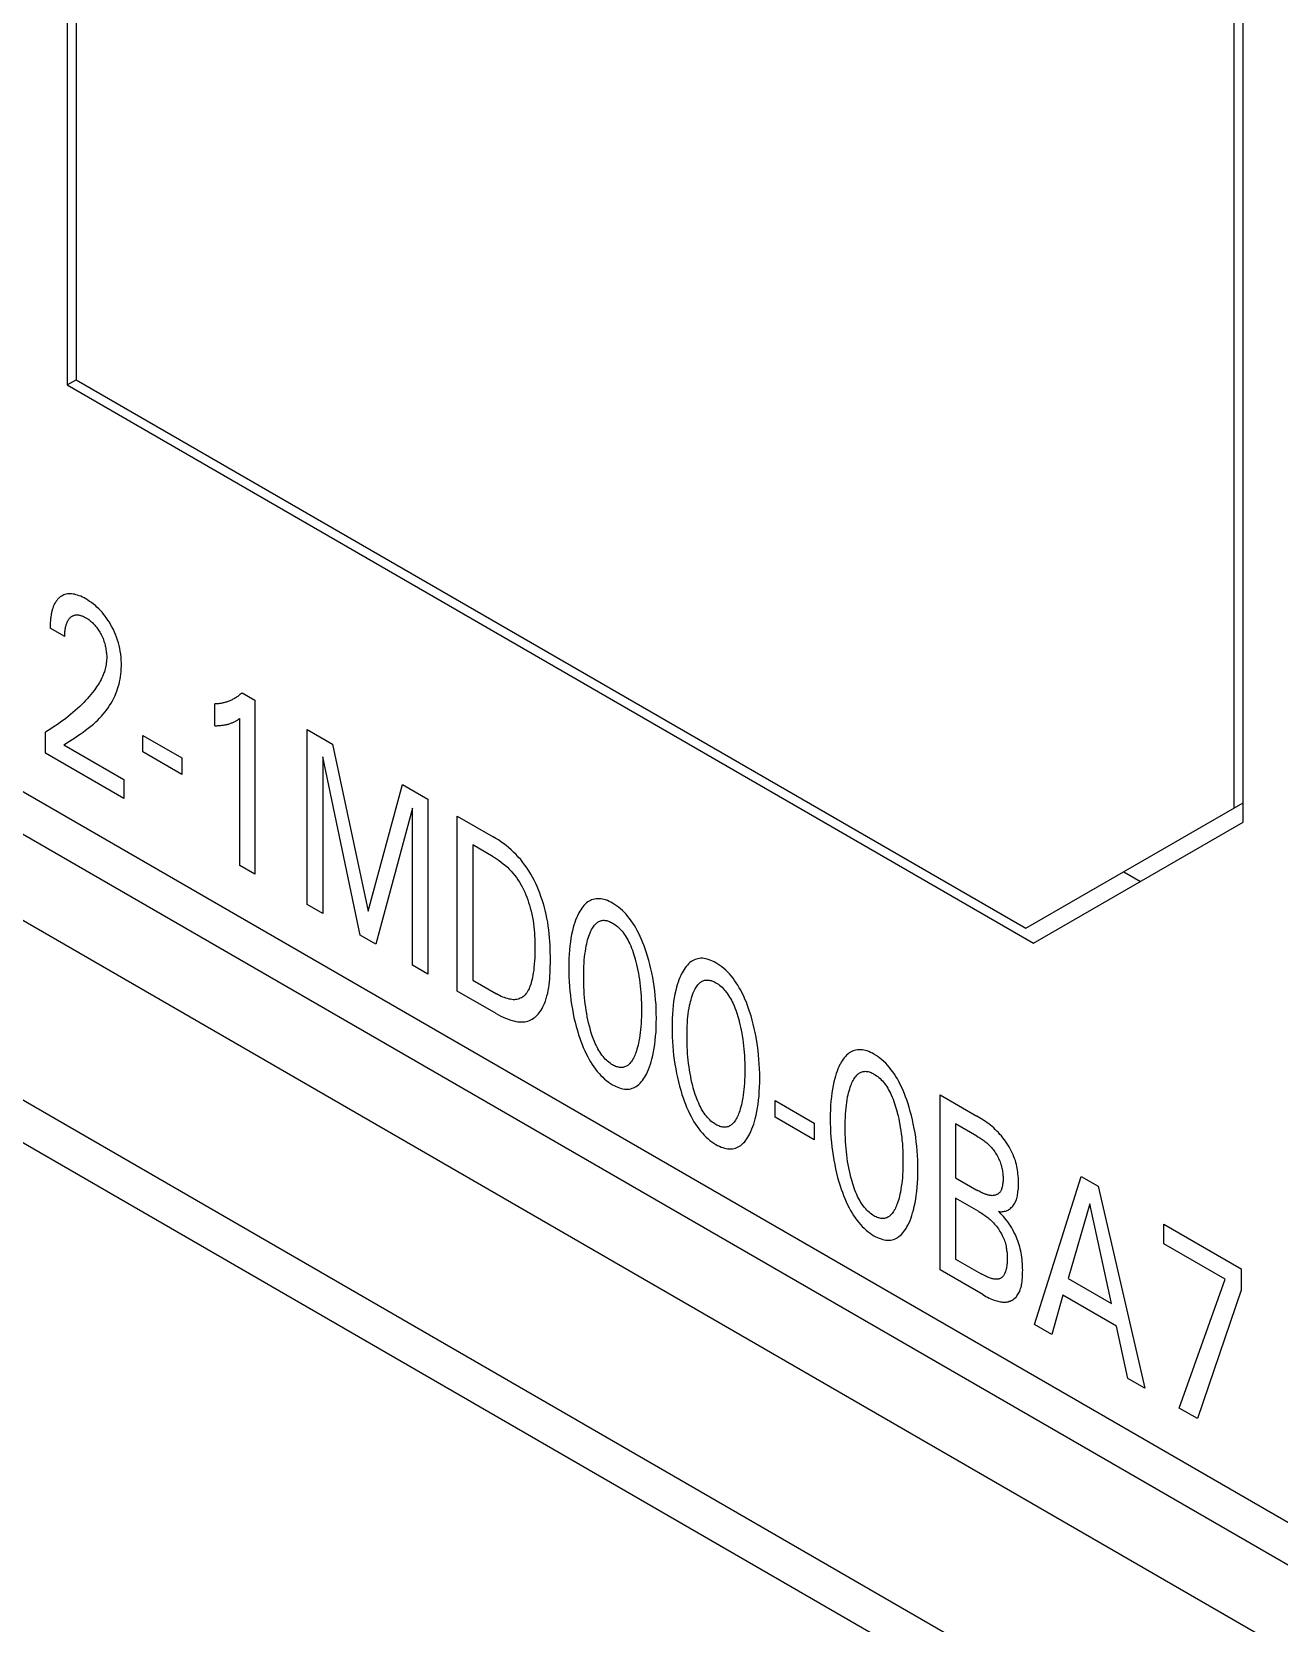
# Model space of a CAD drawing. Extents: x 0 to 420, y 0 to 297.
# Drawn here: x 215.61 to 225.51, y 114.76 to 127.38 of the extents above; entities that cross this region are included whole.
import ezdxf

# ---------------------------------------------------------------- set-up
doc = ezdxf.new("R2010")
doc.units = 0
doc.header["$LTSCALE"] = 23.1
doc.layers.add('40000_ISO', color=7, linetype='CONTINUOUS')

msp = doc.modelspace()

# ---------------------------------------------------------------- linework, layer by layer
at = {"layer": '40000_ISO', "color": 7, "linetype": 'CONTINUOUS'}
for p, q in [((152.677, 157.648), (226.923, 114.782)), ((232.933, 108.863), (158.687, 151.729)), ((233.14, 108.405), (158.894, 151.271)), ((215.892, 150.871), (215.892, 124.58)), ((215.963, 150.749), (215.963, 124.621)), ((225.155, 121.224), (225.155, 145.442)), ((225.226, 121.111), (225.226, 130.704)), ((215.892, 124.58), (215.963, 124.621)), ((215.963, 124.621), (223.501, 120.269)), ((215.892, 124.58), (223.563, 120.151)), ((210.164, 123.437), (228.549, 112.823)), ((215.874, 122.583), (215.757, 122.651)), ((217.281, 122.138), (217.383, 122.079)), ((217.065, 121.876), (217.065, 122.049)), ((217.383, 122.079), (217.383, 120.698)), ((217.262, 120.768), (217.262, 121.934)), ((217.798, 121.847), (217.998, 121.731)), ((217.798, 120.459), (217.798, 121.847)), ((215.72, 121.659), (215.72, 121.825)), ((215.867, 121.725), (215.91, 121.753)), ((215.867, 121.725), (216.341, 121.451)), ((216.492, 121.8), (216.803, 121.621)), ((216.492, 121.669), (216.492, 121.8)), ((217.998, 121.731), (218.281, 120.406)), ((216.341, 121.3), (215.72, 121.659)), ((216.803, 121.49), (216.492, 121.669)), ((216.803, 121.621), (216.803, 121.49)), ((217.921, 121.63), (217.921, 120.387)), ((218.219, 120.216), (217.921, 121.63)), ((216.341, 121.451), (216.341, 121.3)), ((218.281, 120.406), (218.555, 121.41)), ((218.555, 121.41), (218.755, 121.294)), ((218.632, 121.222), (218.343, 120.144)), ((218.632, 119.977), (218.632, 121.222)), ((218.755, 121.294), (218.755, 119.906)), ((223.501, 120.269), (225.226, 121.265)), ((218.989, 121.159), (219.274, 120.995)), ((218.989, 119.771), (218.989, 121.159)), ((223.563, 120.151), (225.226, 121.111)), ((219.274, 120.837), (219.112, 120.931)), ((219.112, 120.931), (219.112, 119.858)), ((217.383, 120.698), (217.262, 120.768)), ((224.279, 120.718), (224.412, 120.641)), ((217.921, 120.387), (217.798, 120.459)), ((218.343, 120.144), (218.219, 120.216)), ((218.755, 119.906), (218.632, 119.977)), ((219.112, 119.858), (219.299, 119.75)), ((219.298, 119.592), (218.989, 119.771)), ((222.821, 118.947), (223.113, 118.778)), ((222.821, 117.559), (222.821, 118.947)), ((221.511, 118.902), (221.822, 118.723)), ((221.511, 118.771), (221.511, 118.902)), ((221.822, 118.592), (221.511, 118.771)), ((221.822, 118.723), (221.822, 118.592)), ((223.113, 118.621), (222.944, 118.718)), ((222.944, 118.718), (222.944, 118.289)), ((223.57, 117.126), (223.94, 118.301)), ((223.94, 118.301), (224.075, 118.223)), ((222.944, 118.289), (223.113, 118.192)), ((224.075, 118.223), (224.445, 116.621)), ((223.128, 118.022), (222.944, 118.128)), ((222.944, 118.128), (222.944, 117.645)), ((224.008, 118.082), (223.836, 117.492)), ((224.181, 117.293), (224.008, 118.082)), ((224.597, 117.921), (225.21, 117.567)), ((224.597, 117.766), (224.597, 117.921)), ((225.083, 117.485), (224.597, 117.766)), ((223.159, 117.364), (222.821, 117.559)), ((222.944, 117.645), (223.148, 117.527)), ((225.21, 117.567), (225.21, 117.397)), ((223.836, 117.492), (224.181, 117.293)), ((224.719, 116.463), (225.083, 117.485)), ((223.796, 117.358), (223.707, 117.047)), ((224.22, 117.113), (223.796, 117.358)), ((225.21, 117.397), (224.864, 116.379)), ((223.707, 117.047), (223.57, 117.126)), ((224.311, 116.698), (224.22, 117.113)), ((224.445, 116.621), (224.311, 116.698)), ((224.864, 116.379), (224.719, 116.463))]:
    msp.add_line(p, q, dxfattribs=at)
for points in [[(152.881, 157.192), (152.882, 157.192), (227.13, 114.325)], [(215.849, 122.905), (215.845, 122.903), (215.842, 122.901), (215.838, 122.898), (215.834, 122.895), (215.83, 122.892), (215.826, 122.888), (215.822, 122.885), (215.819, 122.881), (215.815, 122.877), (215.812, 122.873), (215.808, 122.868), (215.805, 122.864), (215.802, 122.859), (215.799, 122.855), (215.796, 122.85), (215.793, 122.845), (215.79, 122.839), (215.787, 122.833), (215.785, 122.828), (215.782, 122.822), (215.78, 122.815), (215.778, 122.809), (215.776, 122.803), (215.774, 122.796), (215.772, 122.79), (215.77, 122.783), (215.769, 122.776), (215.767, 122.769), (215.766, 122.762), (215.764, 122.753), (215.763, 122.744), (215.762, 122.735), (215.761, 122.726), (215.76, 122.717), (215.759, 122.708), (215.758, 122.698), (215.758, 122.689), (215.757, 122.679), (215.757, 122.67), (215.757, 122.66), (215.757, 122.651)], [(215.91, 121.753), (215.931, 121.767), (215.953, 121.781), (215.975, 121.795), (215.996, 121.81), (216.018, 121.825), (216.039, 121.84), (216.06, 121.856), (216.08, 121.872), (216.1, 121.889), (216.12, 121.907), (216.135, 121.921), (216.15, 121.936), (216.164, 121.951), (216.178, 121.967), (216.192, 121.984), (216.205, 122), (216.217, 122.018), (216.229, 122.036), (216.241, 122.055), (216.252, 122.074), (216.262, 122.095), (216.272, 122.116), (216.279, 122.133), (216.286, 122.15), (216.292, 122.168), (216.298, 122.186), (216.304, 122.205), (216.308, 122.225), (216.312, 122.245), (216.316, 122.265), (216.319, 122.286), (216.321, 122.307), (216.322, 122.329), (216.323, 122.351), (216.323, 122.374), (216.322, 122.397), (216.32, 122.42), (216.317, 122.444), (216.313, 122.468), (216.309, 122.49), (216.304, 122.512), (216.299, 122.534), (216.292, 122.556), (216.285, 122.578), (216.277, 122.599), (216.268, 122.619), (216.259, 122.64), (216.248, 122.66), (216.237, 122.68), (216.227, 122.697), (216.216, 122.714), (216.205, 122.73), (216.194, 122.746), (216.181, 122.761), (216.169, 122.776), (216.156, 122.79), (216.143, 122.804), (216.129, 122.817), (216.116, 122.829), (216.101, 122.841), (216.086, 122.853), (216.07, 122.863), (216.055, 122.873), (216.04, 122.883), (216.027, 122.89), (216.014, 122.897), (216.001, 122.903), (215.988, 122.908), (215.975, 122.913), (215.962, 122.916), (215.95, 122.919), (215.939, 122.921), (215.927, 122.922), (215.916, 122.923), (215.905, 122.923), (215.895, 122.922), (215.885, 122.92), (215.875, 122.917), (215.866, 122.914), (215.857, 122.91), (215.849, 122.905)], [(215.874, 122.583), (215.874, 122.593), (215.874, 122.603), (215.874, 122.613), (215.875, 122.623), (215.876, 122.632), (215.877, 122.642), (215.879, 122.651), (215.88, 122.658), (215.881, 122.665), (215.883, 122.671), (215.885, 122.678), (215.887, 122.684), (215.889, 122.69), (215.891, 122.696), (215.894, 122.702), (215.896, 122.707), (215.899, 122.712), (215.902, 122.717), (215.905, 122.721), (215.908, 122.725), (215.912, 122.729), (215.916, 122.733), (215.919, 122.737), (215.923, 122.74), (215.927, 122.743), (215.931, 122.745), (215.935, 122.747), (215.939, 122.749), (215.944, 122.751), (215.948, 122.753), (215.953, 122.754), (215.958, 122.755), (215.962, 122.755), (215.967, 122.756), (215.972, 122.756), (215.977, 122.755), (215.983, 122.755), (215.988, 122.754), (215.993, 122.753), (215.999, 122.751), (216.005, 122.749), (216.01, 122.747), (216.016, 122.745), (216.022, 122.742), (216.028, 122.739), (216.034, 122.736), (216.04, 122.733), (216.047, 122.729), (216.055, 122.724), (216.063, 122.718), (216.07, 122.713), (216.078, 122.707), (216.085, 122.701), (216.092, 122.694), (216.099, 122.688), (216.105, 122.681), (216.112, 122.674), (216.118, 122.667), (216.124, 122.659), (216.13, 122.651), (216.136, 122.643), (216.142, 122.635), (216.147, 122.627), (216.152, 122.618), (216.157, 122.609), (216.163, 122.599), (216.168, 122.589), (216.172, 122.579), (216.177, 122.569), (216.181, 122.558), (216.184, 122.548), (216.187, 122.538), (216.19, 122.529), (216.193, 122.519), (216.195, 122.51), (216.197, 122.501), (216.199, 122.491), (216.2, 122.482), (216.202, 122.471), (216.203, 122.461), (216.204, 122.451), (216.205, 122.441), (216.206, 122.43), (216.206, 122.421), (216.206, 122.411)], [(216.206, 122.411), (216.205, 122.398), (216.205, 122.385), (216.203, 122.373), (216.201, 122.361), (216.199, 122.349), (216.197, 122.338), (216.194, 122.327), (216.191, 122.316), (216.188, 122.305), (216.184, 122.295), (216.179, 122.281), (216.173, 122.268), (216.167, 122.255), (216.161, 122.242), (216.155, 122.23), (216.148, 122.218), (216.141, 122.207), (216.133, 122.195), (216.126, 122.184), (216.118, 122.173), (216.106, 122.156), (216.093, 122.139), (216.08, 122.123), (216.066, 122.107), (216.052, 122.091), (216.038, 122.076), (216.024, 122.061), (216.009, 122.046), (215.992, 122.029), (215.974, 122.013), (215.956, 121.997), (215.938, 121.981), (215.92, 121.965), (215.901, 121.95), (215.882, 121.935), (215.862, 121.92), (215.843, 121.906), (215.823, 121.891), (215.803, 121.877), (215.782, 121.864), (215.762, 121.851), (215.741, 121.838), (215.72, 121.825)], [(217.281, 122.138), (217.275, 122.133), (217.269, 122.128), (217.264, 122.123), (217.258, 122.118), (217.252, 122.114), (217.246, 122.109), (217.24, 122.105), (217.234, 122.101), (217.227, 122.097), (217.221, 122.093), (217.215, 122.09), (217.208, 122.086), (217.202, 122.083), (217.196, 122.08), (217.189, 122.077), (217.183, 122.074), (217.176, 122.071), (217.17, 122.069), (217.163, 122.066), (217.156, 122.064), (217.149, 122.062), (217.143, 122.06), (217.136, 122.058), (217.129, 122.057), (217.122, 122.055), (217.115, 122.054), (217.108, 122.053), (217.101, 122.052), (217.094, 122.051), (217.087, 122.05), (217.079, 122.049), (217.072, 122.049), (217.065, 122.049)], [(217.065, 121.876), (217.073, 121.876), (217.081, 121.876), (217.089, 121.877), (217.096, 121.877), (217.104, 121.878), (217.112, 121.879), (217.12, 121.88), (217.127, 121.88), (217.134, 121.881), (217.141, 121.883), (217.148, 121.884), (217.154, 121.885), (217.161, 121.887), (217.168, 121.888), (217.174, 121.89), (217.179, 121.892), (217.185, 121.894), (217.191, 121.896), (217.197, 121.898), (217.202, 121.9), (217.208, 121.902), (217.213, 121.905), (217.219, 121.908), (217.225, 121.911), (217.229, 121.913), (217.234, 121.916), (217.238, 121.918), (217.243, 121.921), (217.249, 121.925), (217.256, 121.93), (217.262, 121.934)], [(219.298, 119.592), (219.316, 119.583), (219.334, 119.573), (219.352, 119.565), (219.37, 119.557), (219.388, 119.55), (219.405, 119.543), (219.423, 119.538), (219.438, 119.534), (219.453, 119.531), (219.468, 119.528), (219.483, 119.527), (219.497, 119.526), (219.511, 119.526), (219.524, 119.527), (219.537, 119.53), (219.549, 119.533), (219.561, 119.537), (219.572, 119.542), (219.583, 119.548), (219.594, 119.555), (219.604, 119.562), (219.613, 119.57), (219.622, 119.579), (219.631, 119.589), (219.639, 119.599), (219.647, 119.61), (219.655, 119.621), (219.662, 119.633), (219.668, 119.646), (219.674, 119.658), (219.68, 119.672), (219.688, 119.691), (219.694, 119.712), (219.7, 119.733), (219.706, 119.754), (219.71, 119.776), (219.714, 119.799), (219.717, 119.822), (219.72, 119.845), (219.722, 119.869), (219.724, 119.893), (219.726, 119.918), (219.727, 119.943), (219.727, 119.968), (219.728, 119.993), (219.728, 120.018), (219.728, 120.047), (219.727, 120.077), (219.726, 120.106), (219.725, 120.135), (219.724, 120.165), (219.721, 120.195), (219.719, 120.225), (219.715, 120.256), (219.711, 120.286), (219.706, 120.317), (219.7, 120.349), (219.694, 120.38), (219.686, 120.412), (219.677, 120.444), (219.67, 120.47), (219.662, 120.496), (219.653, 120.522), (219.643, 120.548), (219.633, 120.574), (219.622, 120.6), (219.611, 120.625), (219.598, 120.651), (219.585, 120.676), (219.572, 120.7), (219.557, 120.724), (219.542, 120.747), (219.526, 120.77), (219.509, 120.792), (219.492, 120.814), (219.473, 120.834), (219.455, 120.854), (219.435, 120.873), (219.416, 120.891), (219.396, 120.909), (219.376, 120.925), (219.355, 120.941), (219.335, 120.956), (219.315, 120.97), (219.294, 120.982), (219.274, 120.995)], [(219.274, 120.837), (219.29, 120.828), (219.306, 120.817), (219.322, 120.806), (219.338, 120.794), (219.354, 120.781), (219.37, 120.768), (219.386, 120.754), (219.401, 120.739), (219.416, 120.723), (219.43, 120.707), (219.444, 120.69), (219.458, 120.672), (219.47, 120.654), (219.482, 120.635), (219.493, 120.616), (219.504, 120.597), (219.514, 120.577), (219.524, 120.556), (219.532, 120.536), (219.541, 120.515), (219.548, 120.494), (219.555, 120.473), (219.562, 120.453), (219.568, 120.432), (219.574, 120.406), (219.58, 120.381), (219.585, 120.355), (219.59, 120.331), (219.593, 120.306), (219.596, 120.281), (219.599, 120.257), (219.601, 120.233), (219.602, 120.209), (219.603, 120.186), (219.604, 120.162), (219.604, 120.139), (219.604, 120.116), (219.604, 120.089), (219.604, 120.062), (219.603, 120.036), (219.601, 120.01), (219.6, 119.984), (219.597, 119.958), (219.595, 119.938), (219.592, 119.917), (219.589, 119.897), (219.585, 119.877), (219.581, 119.858), (219.576, 119.839), (219.572, 119.826), (219.568, 119.814), (219.563, 119.802), (219.558, 119.79), (219.552, 119.779), (219.546, 119.768), (219.54, 119.758), (219.534, 119.75), (219.527, 119.742), (219.521, 119.736), (219.513, 119.729), (219.506, 119.723), (219.498, 119.718), (219.489, 119.714), (219.481, 119.71), (219.471, 119.708), (219.462, 119.705), (219.452, 119.704), (219.442, 119.703), (219.432, 119.703), (219.422, 119.704), (219.411, 119.706), (219.4, 119.708), (219.388, 119.711), (219.375, 119.714), (219.363, 119.719), (219.35, 119.724), (219.337, 119.729), (219.325, 119.736), (219.312, 119.742), (219.299, 119.75)], [(220.49, 119.113), (220.499, 119.131), (220.507, 119.15), (220.514, 119.17), (220.521, 119.19), (220.528, 119.21), (220.534, 119.231), (220.541, 119.259), (220.547, 119.288), (220.552, 119.318), (220.556, 119.348), (220.56, 119.379), (220.563, 119.413), (220.566, 119.448), (220.567, 119.483), (220.568, 119.519), (220.569, 119.556), (220.568, 119.592), (220.567, 119.628), (220.566, 119.665), (220.563, 119.702), (220.56, 119.74), (220.556, 119.774), (220.552, 119.809), (220.546, 119.844), (220.54, 119.88), (220.533, 119.915), (220.526, 119.948), (220.518, 119.981), (220.509, 120.015), (220.499, 120.048), (220.489, 120.082), (220.48, 120.106), (220.472, 120.131), (220.462, 120.155), (220.452, 120.18), (220.441, 120.204), (220.43, 120.228), (220.417, 120.252), (220.406, 120.272), (220.395, 120.291), (220.382, 120.311), (220.369, 120.329), (220.356, 120.347), (220.342, 120.364), (220.328, 120.381), (220.314, 120.396), (220.299, 120.411), (220.284, 120.424), (220.268, 120.437), (220.253, 120.448), (220.237, 120.459), (220.221, 120.469), (220.207, 120.476), (220.194, 120.483), (220.18, 120.489), (220.166, 120.494), (220.153, 120.498), (220.14, 120.501), (220.127, 120.503), (220.114, 120.504), (220.102, 120.504), (220.09, 120.503), (220.078, 120.501), (220.066, 120.499), (220.055, 120.495), (220.045, 120.49), (220.035, 120.485), (220.025, 120.478), (220.014, 120.47), (220.004, 120.461), (219.994, 120.451), (219.985, 120.44), (219.976, 120.429), (219.968, 120.417), (219.961, 120.404), (219.953, 120.391), (219.951, 120.386)], [(219.951, 120.386), (219.943, 120.369), (219.935, 120.352), (219.927, 120.333), (219.921, 120.315), (219.915, 120.295), (219.909, 120.276), (219.902, 120.248), (219.896, 120.22), (219.891, 120.191), (219.886, 120.161), (219.882, 120.131), (219.879, 120.097), (219.877, 120.063), (219.875, 120.028), (219.874, 119.993), (219.873, 119.957), (219.874, 119.92), (219.875, 119.883), (219.876, 119.846), (219.879, 119.808), (219.882, 119.77), (219.886, 119.735), (219.89, 119.699), (219.895, 119.664), (219.902, 119.628), (219.908, 119.592), (219.915, 119.559), (219.923, 119.525), (219.932, 119.491), (219.942, 119.458), (219.952, 119.424), (219.96, 119.398), (219.969, 119.373), (219.979, 119.348), (219.989, 119.323), (220, 119.298), (220.011, 119.273), (220.024, 119.249), (220.035, 119.229), (220.047, 119.209), (220.059, 119.189), (220.072, 119.17), (220.085, 119.152), (220.099, 119.134), (220.114, 119.117), (220.128, 119.102), (220.143, 119.087), (220.158, 119.073), (220.174, 119.061), (220.189, 119.049), (220.205, 119.038), (220.221, 119.028), (220.235, 119.021), (220.249, 119.014), (220.263, 119.008), (220.276, 119.003), (220.29, 118.999), (220.303, 118.996), (220.316, 118.994), (220.329, 118.993), (220.341, 118.993), (220.354, 118.994), (220.366, 118.996), (220.377, 119), (220.388, 119.004), (220.399, 119.009), (220.409, 119.014), (220.418, 119.021), (220.429, 119.03), (220.44, 119.04), (220.449, 119.05), (220.459, 119.061), (220.467, 119.074), (220.475, 119.086), (220.483, 119.099), (220.49, 119.113)], [(220.037, 119.494), (220.031, 119.518), (220.025, 119.543), (220.02, 119.568), (220.016, 119.592), (220.012, 119.616), (220.008, 119.643), (220.004, 119.669), (220.001, 119.695), (219.999, 119.721), (219.997, 119.747), (219.995, 119.776), (219.993, 119.804), (219.992, 119.832), (219.992, 119.859), (219.992, 119.887), (219.992, 119.914), (219.992, 119.94), (219.993, 119.967), (219.995, 119.993), (219.997, 120.018), (219.999, 120.041), (220.002, 120.064), (220.005, 120.086), (220.008, 120.108), (220.012, 120.13), (220.016, 120.146), (220.019, 120.162), (220.023, 120.177), (220.028, 120.192), (220.033, 120.207), (220.038, 120.221), (220.042, 120.232), (220.046, 120.242), (220.051, 120.252), (220.055, 120.261), (220.061, 120.27), (220.066, 120.279), (220.072, 120.287), (220.078, 120.295), (220.085, 120.303), (220.09, 120.307), (220.095, 120.312), (220.101, 120.316), (220.107, 120.32), (220.113, 120.323), (220.119, 120.326), (220.125, 120.329), (220.132, 120.331), (220.139, 120.332), (220.146, 120.333), (220.153, 120.333), (220.16, 120.332), (220.167, 120.331), (220.175, 120.33), (220.182, 120.328), (220.19, 120.326), (220.198, 120.323), (220.205, 120.319), (220.213, 120.315), (220.221, 120.311), (220.231, 120.305), (220.241, 120.298), (220.25, 120.291), (220.26, 120.283), (220.269, 120.275), (220.278, 120.266), (220.287, 120.256), (220.296, 120.246), (220.305, 120.235), (220.313, 120.223), (220.322, 120.211), (220.329, 120.198), (220.337, 120.185), (220.344, 120.172), (220.351, 120.159), (220.357, 120.146), (220.365, 120.129), (220.372, 120.112), (220.378, 120.095), (220.384, 120.078), (220.39, 120.06), (220.395, 120.043), (220.4, 120.026), (220.404, 120.009), (220.406, 120.004)], [(220.406, 120.004), (220.412, 119.981), (220.417, 119.957), (220.422, 119.934), (220.426, 119.911), (220.43, 119.889), (220.434, 119.862), (220.438, 119.836), (220.441, 119.81), (220.443, 119.785), (220.445, 119.759), (220.447, 119.731), (220.449, 119.704), (220.45, 119.676), (220.45, 119.649), (220.45, 119.622), (220.45, 119.595), (220.45, 119.568), (220.449, 119.541), (220.447, 119.514), (220.445, 119.488), (220.443, 119.465), (220.441, 119.442), (220.438, 119.419), (220.434, 119.397), (220.43, 119.375), (220.427, 119.358), (220.423, 119.342), (220.419, 119.327), (220.415, 119.311), (220.41, 119.296), (220.405, 119.281), (220.401, 119.27), (220.397, 119.26), (220.392, 119.25), (220.387, 119.24), (220.382, 119.23), (220.377, 119.221), (220.371, 119.212), (220.364, 119.204), (220.358, 119.196), (220.353, 119.191), (220.347, 119.187), (220.342, 119.182), (220.336, 119.178), (220.33, 119.175), (220.324, 119.172), (220.317, 119.169), (220.311, 119.167), (220.304, 119.166), (220.296, 119.165), (220.289, 119.164), (220.282, 119.165), (220.275, 119.166), (220.268, 119.167), (220.26, 119.169), (220.252, 119.171), (220.245, 119.174), (220.237, 119.178), (220.229, 119.181), (220.221, 119.186), (220.211, 119.192), (220.201, 119.199), (220.192, 119.206), (220.182, 119.214), (220.173, 119.223), (220.163, 119.232), (220.154, 119.241), (220.146, 119.252), (220.137, 119.263), (220.128, 119.275), (220.12, 119.288), (220.112, 119.301), (220.105, 119.314), (220.098, 119.327), (220.091, 119.341), (220.084, 119.354), (220.077, 119.372), (220.07, 119.389), (220.063, 119.407), (220.057, 119.424), (220.052, 119.441), (220.046, 119.459), (220.042, 119.476), (220.037, 119.494)], [(221.31, 118.639), (221.319, 118.658), (221.327, 118.677), (221.335, 118.696), (221.342, 118.716), (221.348, 118.737), (221.354, 118.758), (221.361, 118.786), (221.367, 118.815), (221.372, 118.844), (221.377, 118.874), (221.38, 118.905), (221.384, 118.939), (221.386, 118.974), (221.388, 119.01), (221.389, 119.046), (221.389, 119.082), (221.389, 119.118), (221.388, 119.155), (221.386, 119.191), (221.383, 119.229), (221.38, 119.266), (221.376, 119.301), (221.372, 119.336), (221.367, 119.371), (221.361, 119.406), (221.354, 119.442), (221.346, 119.475), (221.338, 119.508), (221.329, 119.541), (221.32, 119.575), (221.309, 119.608), (221.301, 119.633), (221.292, 119.657), (221.283, 119.682), (221.272, 119.706), (221.262, 119.73), (221.25, 119.755), (221.238, 119.778), (221.227, 119.798), (221.215, 119.818), (221.203, 119.837), (221.19, 119.855), (221.177, 119.873), (221.163, 119.891), (221.148, 119.907), (221.134, 119.923), (221.119, 119.937), (221.104, 119.95), (221.089, 119.963), (221.073, 119.975), (221.057, 119.985), (221.041, 119.995), (221.028, 120.002), (221.014, 120.009), (221, 120.015), (220.987, 120.02), (220.973, 120.024), (220.96, 120.027), (220.947, 120.03), (220.935, 120.031), (220.922, 120.031), (220.91, 120.03), (220.898, 120.028), (220.887, 120.025), (220.876, 120.021), (220.865, 120.016), (220.855, 120.011), (220.846, 120.005), (220.835, 119.997), (220.824, 119.987), (220.815, 119.977), (220.805, 119.967), (220.797, 119.955), (220.789, 119.943), (220.781, 119.93), (220.774, 119.917), (220.771, 119.913)], [(220.771, 119.913), (220.763, 119.895), (220.755, 119.878), (220.748, 119.86), (220.741, 119.841), (220.735, 119.822), (220.729, 119.802), (220.722, 119.775), (220.716, 119.746), (220.711, 119.717), (220.706, 119.688), (220.703, 119.657), (220.699, 119.624), (220.697, 119.589), (220.695, 119.554), (220.694, 119.519), (220.694, 119.483), (220.694, 119.447), (220.695, 119.409), (220.697, 119.372), (220.699, 119.334), (220.703, 119.296), (220.706, 119.261), (220.711, 119.226), (220.716, 119.19), (220.722, 119.154), (220.729, 119.118), (220.736, 119.085), (220.744, 119.051), (220.752, 119.018), (220.762, 118.984), (220.772, 118.95), (220.781, 118.925), (220.79, 118.9), (220.799, 118.874), (220.809, 118.849), (220.82, 118.824), (220.832, 118.8), (220.844, 118.775), (220.855, 118.755), (220.867, 118.735), (220.879, 118.715), (220.892, 118.696), (220.906, 118.678), (220.92, 118.66), (220.934, 118.643), (220.949, 118.628), (220.963, 118.613), (220.979, 118.6), (220.994, 118.587), (221.01, 118.575), (221.026, 118.564), (221.041, 118.555), (221.055, 118.547), (221.069, 118.54), (221.083, 118.534), (221.097, 118.529), (221.11, 118.525), (221.123, 118.522), (221.136, 118.52), (221.149, 118.519), (221.162, 118.519), (221.174, 118.52), (221.186, 118.523), (221.197, 118.526), (221.208, 118.53), (221.219, 118.535), (221.229, 118.541), (221.239, 118.547), (221.25, 118.556), (221.26, 118.566), (221.27, 118.576), (221.279, 118.588), (221.288, 118.6), (221.296, 118.613), (221.303, 118.626), (221.31, 118.639)], [(220.857, 119.02), (220.851, 119.045), (220.846, 119.069), (220.841, 119.094), (220.836, 119.118), (220.832, 119.143), (220.828, 119.169), (220.825, 119.196), (220.822, 119.222), (220.819, 119.248), (220.817, 119.274), (220.815, 119.302), (220.814, 119.33), (220.813, 119.358), (220.812, 119.386), (220.812, 119.413), (220.812, 119.44), (220.813, 119.467), (220.814, 119.493), (220.815, 119.519), (220.817, 119.545), (220.819, 119.568), (220.822, 119.59), (220.825, 119.613), (220.828, 119.635), (220.833, 119.656), (220.836, 119.672), (220.84, 119.688), (220.844, 119.703), (220.848, 119.718), (220.853, 119.733), (220.858, 119.748), (220.862, 119.758), (220.866, 119.768), (220.871, 119.778), (220.876, 119.788), (220.881, 119.797), (220.887, 119.805), (220.892, 119.814), (220.899, 119.822), (220.905, 119.829), (220.91, 119.834), (220.916, 119.838), (220.921, 119.843), (220.927, 119.846), (220.933, 119.85), (220.939, 119.853), (220.946, 119.855), (220.952, 119.857), (220.959, 119.858), (220.967, 119.859), (220.973, 119.859), (220.981, 119.859), (220.988, 119.858), (220.995, 119.856), (221.003, 119.854), (221.01, 119.852), (221.018, 119.849), (221.026, 119.846), (221.034, 119.842), (221.041, 119.837), (221.051, 119.831), (221.061, 119.825), (221.071, 119.817), (221.08, 119.81), (221.09, 119.801), (221.099, 119.792), (221.108, 119.782), (221.116, 119.772), (221.125, 119.761), (221.134, 119.749), (221.142, 119.737), (221.15, 119.724), (221.157, 119.712), (221.164, 119.699), (221.171, 119.685), (221.177, 119.672), (221.185, 119.655), (221.192, 119.638), (221.199, 119.621), (221.205, 119.604), (221.21, 119.587), (221.215, 119.57), (221.22, 119.553), (221.225, 119.536), (221.226, 119.53)], [(221.226, 119.53), (221.232, 119.507), (221.237, 119.484), (221.242, 119.461), (221.246, 119.438), (221.25, 119.415), (221.254, 119.389), (221.258, 119.363), (221.261, 119.337), (221.264, 119.311), (221.266, 119.286), (221.268, 119.258), (221.269, 119.23), (221.27, 119.203), (221.271, 119.175), (221.271, 119.148), (221.271, 119.121), (221.27, 119.094), (221.269, 119.067), (221.268, 119.041), (221.266, 119.015), (221.264, 118.991), (221.261, 118.968), (221.258, 118.945), (221.255, 118.923), (221.251, 118.901), (221.247, 118.885), (221.244, 118.869), (221.24, 118.853), (221.235, 118.837), (221.231, 118.822), (221.225, 118.807), (221.221, 118.797), (221.217, 118.786), (221.213, 118.776), (221.208, 118.766), (221.203, 118.757), (221.197, 118.747), (221.191, 118.739), (221.185, 118.73), (221.178, 118.723), (221.173, 118.718), (221.168, 118.713), (221.162, 118.709), (221.156, 118.705), (221.15, 118.701), (221.144, 118.698), (221.138, 118.695), (221.131, 118.693), (221.124, 118.692), (221.117, 118.691), (221.11, 118.691), (221.103, 118.691), (221.095, 118.692), (221.088, 118.693), (221.08, 118.695), (221.073, 118.698), (221.065, 118.701), (221.057, 118.704), (221.049, 118.708), (221.041, 118.712), (221.032, 118.718), (221.022, 118.725), (221.012, 118.732), (221.002, 118.74), (220.993, 118.749), (220.984, 118.758), (220.975, 118.768), (220.966, 118.778), (220.957, 118.79), (220.949, 118.802), (220.94, 118.814), (220.932, 118.827), (220.925, 118.84), (220.918, 118.853), (220.911, 118.867), (220.905, 118.881), (220.897, 118.898), (220.89, 118.915), (220.884, 118.933), (220.878, 118.95), (220.872, 118.968), (220.867, 118.985), (220.862, 119.003), (220.857, 119.02)], [(222.026, 119.188), (222.018, 119.171), (222.01, 119.153), (222.003, 119.135), (221.996, 119.116), (221.99, 119.097), (221.984, 119.078), (221.977, 119.05), (221.971, 119.022), (221.966, 118.993), (221.961, 118.963), (221.958, 118.933), (221.954, 118.899), (221.952, 118.865), (221.95, 118.83), (221.949, 118.795), (221.949, 118.759), (221.949, 118.722), (221.95, 118.685), (221.952, 118.648), (221.954, 118.61), (221.958, 118.571), (221.961, 118.536), (221.966, 118.501), (221.971, 118.466), (221.977, 118.43), (221.984, 118.394), (221.991, 118.36), (221.999, 118.327), (222.007, 118.293), (222.017, 118.259), (222.027, 118.225), (222.036, 118.2), (222.045, 118.175), (222.054, 118.15), (222.064, 118.125), (222.075, 118.1), (222.087, 118.075), (222.099, 118.051), (222.11, 118.03), (222.122, 118.01), (222.134, 117.991), (222.147, 117.972), (222.161, 117.953), (222.175, 117.936), (222.189, 117.919), (222.203, 117.903), (222.218, 117.889), (222.234, 117.875), (222.249, 117.862), (222.265, 117.851), (222.28, 117.84), (222.296, 117.83), (222.31, 117.822), (222.324, 117.816), (222.338, 117.81), (222.352, 117.805), (222.365, 117.801), (222.378, 117.798), (222.391, 117.796), (222.404, 117.795), (222.417, 117.795), (222.429, 117.796), (222.441, 117.798), (222.452, 117.801), (222.463, 117.805), (222.474, 117.81), (222.484, 117.816), (222.494, 117.823), (222.505, 117.832), (222.515, 117.841), (222.525, 117.852), (222.534, 117.863), (222.542, 117.875), (222.551, 117.888), (222.558, 117.901), (222.565, 117.915)], [(222.565, 117.915), (222.574, 117.933), (222.582, 117.952), (222.59, 117.971), (222.597, 117.991), (222.603, 118.012), (222.609, 118.033), (222.616, 118.061), (222.622, 118.09), (222.627, 118.12), (222.632, 118.15), (222.635, 118.181), (222.638, 118.215), (222.641, 118.25), (222.643, 118.285), (222.644, 118.321), (222.644, 118.357), (222.644, 118.394), (222.643, 118.43), (222.641, 118.467), (222.638, 118.504), (222.635, 118.542), (222.631, 118.576), (222.627, 118.611), (222.622, 118.646), (222.615, 118.682), (222.608, 118.717), (222.601, 118.75), (222.593, 118.783), (222.584, 118.817), (222.575, 118.85), (222.564, 118.884), (222.556, 118.908), (222.547, 118.933), (222.537, 118.957), (222.527, 118.982), (222.517, 119.006), (222.505, 119.03), (222.493, 119.054), (222.482, 119.074), (222.47, 119.093), (222.458, 119.112), (222.445, 119.131), (222.431, 119.149), (222.418, 119.166), (222.403, 119.183), (222.389, 119.198), (222.374, 119.212), (222.359, 119.226), (222.343, 119.238), (222.328, 119.25), (222.312, 119.261), (222.296, 119.27), (222.283, 119.278), (222.269, 119.285), (222.255, 119.291), (222.242, 119.296), (222.228, 119.3), (222.215, 119.303), (222.202, 119.305), (222.19, 119.306), (222.177, 119.306), (222.165, 119.305), (222.153, 119.303), (222.142, 119.3), (222.131, 119.297), (222.12, 119.292), (222.11, 119.286), (222.1, 119.28), (222.09, 119.272), (222.079, 119.263), (222.07, 119.253), (222.06, 119.242), (222.052, 119.231), (222.044, 119.218), (222.036, 119.206), (222.029, 119.193), (222.026, 119.188)], [(222.112, 118.295), (222.106, 118.32), (222.101, 118.345), (222.096, 118.369), (222.091, 118.394), (222.087, 118.418), (222.083, 118.445), (222.08, 118.471), (222.077, 118.497), (222.074, 118.523), (222.072, 118.549), (222.07, 118.577), (222.069, 118.606), (222.068, 118.633), (222.067, 118.661), (222.067, 118.689), (222.067, 118.715), (222.068, 118.742), (222.069, 118.768), (222.07, 118.794), (222.072, 118.82), (222.074, 118.843), (222.077, 118.866), (222.08, 118.888), (222.083, 118.91), (222.087, 118.932), (222.091, 118.948), (222.095, 118.963), (222.099, 118.979), (222.103, 118.994), (222.108, 119.009), (222.113, 119.023), (222.117, 119.033), (222.121, 119.044), (222.126, 119.053), (222.131, 119.063), (222.136, 119.072), (222.141, 119.081), (222.147, 119.089), (222.154, 119.097), (222.16, 119.104), (222.165, 119.109), (222.171, 119.114), (222.176, 119.118), (222.182, 119.122), (222.188, 119.125), (222.194, 119.128), (222.201, 119.13), (222.207, 119.132), (222.214, 119.134), (222.221, 119.134), (222.228, 119.135), (222.235, 119.134), (222.243, 119.133), (222.25, 119.132), (222.258, 119.13), (222.265, 119.127), (222.273, 119.124), (222.281, 119.121), (222.289, 119.117), (222.296, 119.113), (222.306, 119.107), (222.316, 119.1), (222.326, 119.093), (222.335, 119.085), (222.345, 119.077), (222.354, 119.068), (222.363, 119.058), (222.371, 119.048), (222.38, 119.037), (222.389, 119.025), (222.397, 119.013), (222.405, 119), (222.412, 118.987), (222.419, 118.974), (222.426, 118.961), (222.432, 118.947), (222.44, 118.93), (222.447, 118.913), (222.453, 118.896), (222.459, 118.879), (222.465, 118.862), (222.47, 118.845), (222.475, 118.828), (222.48, 118.811), (222.481, 118.806)], [(222.481, 118.806), (222.487, 118.782), (222.492, 118.759), (222.497, 118.736), (222.501, 118.713), (222.505, 118.69), (222.509, 118.664), (222.513, 118.638), (222.516, 118.612), (222.518, 118.587), (222.521, 118.561), (222.523, 118.533), (222.524, 118.506), (222.525, 118.478), (222.526, 118.451), (222.526, 118.424), (222.526, 118.396), (222.525, 118.369), (222.524, 118.343), (222.523, 118.316), (222.521, 118.29), (222.519, 118.267), (222.516, 118.244), (222.513, 118.221), (222.51, 118.199), (222.506, 118.177), (222.502, 118.16), (222.499, 118.144), (222.495, 118.128), (222.49, 118.113), (222.485, 118.098), (222.48, 118.083), (222.476, 118.072), (222.472, 118.062), (222.468, 118.051), (222.463, 118.042), (222.457, 118.032), (222.452, 118.023), (222.446, 118.014), (222.44, 118.006), (222.433, 117.998), (222.428, 117.993), (222.423, 117.989), (222.417, 117.984), (222.411, 117.98), (222.405, 117.977), (222.399, 117.973), (222.393, 117.971), (222.386, 117.969), (222.379, 117.967), (222.372, 117.966), (222.365, 117.966), (222.358, 117.967), (222.35, 117.967), (222.343, 117.969), (222.335, 117.971), (222.328, 117.973), (222.32, 117.976), (222.312, 117.979), (222.304, 117.983), (222.296, 117.988), (222.287, 117.994), (222.277, 118), (222.267, 118.008), (222.257, 118.016), (222.248, 118.024), (222.239, 118.034), (222.23, 118.043), (222.221, 118.053), (222.212, 118.065), (222.203, 118.077), (222.195, 118.09), (222.187, 118.102), (222.18, 118.116), (222.173, 118.129), (222.166, 118.142), (222.16, 118.156), (222.152, 118.173), (222.145, 118.191), (222.139, 118.208), (222.133, 118.226), (222.127, 118.243), (222.122, 118.261), (222.117, 118.278), (222.112, 118.295)], [(223.284, 118.023), (223.293, 118.022), (223.301, 118.021), (223.309, 118.021), (223.317, 118.022), (223.325, 118.023), (223.332, 118.024), (223.34, 118.026), (223.347, 118.028), (223.354, 118.031), (223.36, 118.034), (223.366, 118.038), (223.373, 118.042), (223.379, 118.047), (223.386, 118.053), (223.392, 118.059), (223.398, 118.066), (223.404, 118.073), (223.409, 118.081), (223.414, 118.089), (223.418, 118.098), (223.422, 118.107), (223.426, 118.116), (223.429, 118.126), (223.432, 118.136), (223.434, 118.146), (223.436, 118.156), (223.438, 118.167), (223.439, 118.178), (223.441, 118.191), (223.442, 118.205), (223.443, 118.218), (223.443, 118.233), (223.443, 118.247), (223.443, 118.261), (223.443, 118.276), (223.442, 118.29), (223.441, 118.305), (223.439, 118.32), (223.438, 118.335), (223.435, 118.35), (223.433, 118.365), (223.43, 118.38), (223.426, 118.396), (223.422, 118.411), (223.418, 118.427), (223.412, 118.442), (223.407, 118.457), (223.4, 118.473), (223.393, 118.489), (223.385, 118.505), (223.377, 118.52), (223.368, 118.536), (223.359, 118.551), (223.349, 118.566), (223.34, 118.58), (223.329, 118.594), (223.319, 118.608), (223.308, 118.622), (223.296, 118.634), (223.284, 118.648), (223.272, 118.661), (223.259, 118.673), (223.246, 118.685), (223.233, 118.696), (223.22, 118.707), (223.207, 118.717), (223.193, 118.727), (223.18, 118.736), (223.167, 118.745), (223.153, 118.754), (223.14, 118.762), (223.126, 118.77), (223.113, 118.778)], [(223.113, 118.621), (223.121, 118.616), (223.129, 118.612), (223.136, 118.607), (223.144, 118.602), (223.152, 118.596), (223.16, 118.591), (223.168, 118.585), (223.176, 118.579), (223.183, 118.573), (223.191, 118.566), (223.199, 118.56), (223.206, 118.553), (223.214, 118.545), (223.221, 118.538), (223.228, 118.53), (223.235, 118.522), (223.242, 118.513), (223.249, 118.504), (223.255, 118.495), (223.261, 118.485), (223.267, 118.476), (223.273, 118.466), (223.278, 118.456), (223.284, 118.446), (223.288, 118.436), (223.293, 118.426), (223.297, 118.416), (223.301, 118.406), (223.304, 118.396), (223.307, 118.386), (223.309, 118.376), (223.312, 118.366), (223.314, 118.357), (223.315, 118.347), (223.317, 118.337), (223.318, 118.327), (223.319, 118.318), (223.319, 118.308), (223.32, 118.299), (223.32, 118.289), (223.32, 118.28), (223.32, 118.271), (223.32, 118.263), (223.319, 118.254), (223.318, 118.246), (223.317, 118.238), (223.316, 118.23), (223.315, 118.223), (223.314, 118.217), (223.312, 118.211), (223.311, 118.206), (223.309, 118.201), (223.307, 118.196), (223.305, 118.191), (223.302, 118.186), (223.3, 118.182), (223.297, 118.178), (223.294, 118.174), (223.29, 118.17), (223.286, 118.167), (223.283, 118.164), (223.278, 118.161), (223.274, 118.158), (223.269, 118.156), (223.265, 118.154), (223.26, 118.152), (223.255, 118.151), (223.25, 118.15), (223.244, 118.149), (223.239, 118.149), (223.234, 118.148), (223.228, 118.149), (223.222, 118.149), (223.216, 118.15), (223.21, 118.151), (223.203, 118.152), (223.197, 118.154), (223.191, 118.156), (223.184, 118.158), (223.178, 118.16), (223.172, 118.162), (223.163, 118.166), (223.155, 118.17), (223.146, 118.174), (223.138, 118.178), (223.13, 118.183), (223.121, 118.187), (223.113, 118.192)], [(223.128, 118.022), (223.137, 118.016), (223.147, 118.011), (223.156, 118.005), (223.165, 117.999), (223.174, 117.993), (223.183, 117.986), (223.192, 117.98), (223.201, 117.973), (223.21, 117.965), (223.219, 117.958), (223.228, 117.949), (223.236, 117.941), (223.245, 117.932), (223.253, 117.923), (223.261, 117.914), (223.268, 117.905), (223.276, 117.895), (223.283, 117.885), (223.289, 117.875), (223.296, 117.865), (223.302, 117.854), (223.308, 117.844), (223.314, 117.833), (223.319, 117.822), (223.324, 117.811), (223.328, 117.8), (223.332, 117.789), (223.336, 117.778), (223.339, 117.768), (223.342, 117.757), (223.344, 117.746), (223.346, 117.735), (223.348, 117.725), (223.349, 117.714), (223.351, 117.704), (223.352, 117.693), (223.352, 117.683), (223.353, 117.673), (223.353, 117.663), (223.353, 117.653), (223.353, 117.642), (223.353, 117.632), (223.352, 117.621), (223.352, 117.611), (223.351, 117.601), (223.35, 117.591), (223.348, 117.582), (223.347, 117.572), (223.345, 117.565), (223.343, 117.559), (223.342, 117.552), (223.34, 117.546), (223.337, 117.54), (223.335, 117.534), (223.332, 117.528), (223.33, 117.523), (223.326, 117.517), (223.324, 117.513), (223.32, 117.509), (223.317, 117.505), (223.314, 117.502), (223.31, 117.498), (223.306, 117.496), (223.302, 117.493), (223.298, 117.491), (223.293, 117.489), (223.288, 117.487), (223.283, 117.486), (223.278, 117.485), (223.273, 117.485), (223.267, 117.485), (223.261, 117.485), (223.256, 117.485), (223.249, 117.486), (223.242, 117.487), (223.235, 117.489), (223.228, 117.491), (223.221, 117.493), (223.214, 117.495), (223.207, 117.498), (223.198, 117.502), (223.188, 117.507), (223.178, 117.511), (223.168, 117.516), (223.158, 117.522), (223.148, 117.527)], [(223.159, 117.364), (223.172, 117.356), (223.185, 117.349), (223.198, 117.342), (223.211, 117.336), (223.224, 117.33), (223.237, 117.325), (223.25, 117.32), (223.26, 117.316), (223.27, 117.313), (223.279, 117.31), (223.289, 117.308), (223.299, 117.306), (223.308, 117.305), (223.317, 117.304), (223.326, 117.303), (223.335, 117.304), (223.344, 117.304), (223.353, 117.305), (223.361, 117.307), (223.37, 117.31), (223.378, 117.312), (223.385, 117.316), (223.393, 117.32), (223.4, 117.324), (223.407, 117.329), (223.413, 117.334), (223.42, 117.34), (223.426, 117.346), (223.431, 117.353), (223.436, 117.36), (223.441, 117.368), (223.446, 117.376), (223.45, 117.384), (223.454, 117.393), (223.457, 117.402), (223.46, 117.412), (223.463, 117.421), (223.466, 117.431), (223.468, 117.442), (223.47, 117.452), (223.472, 117.466), (223.473, 117.481), (223.475, 117.495), (223.476, 117.51), (223.476, 117.525), (223.476, 117.541), (223.477, 117.556), (223.476, 117.573), (223.476, 117.59), (223.475, 117.607), (223.473, 117.625), (223.472, 117.642), (223.47, 117.66), (223.467, 117.678), (223.464, 117.694), (223.461, 117.709), (223.457, 117.725), (223.453, 117.742), (223.448, 117.758), (223.443, 117.774), (223.438, 117.79), (223.431, 117.808), (223.424, 117.825), (223.416, 117.842), (223.407, 117.859), (223.398, 117.876), (223.389, 117.893), (223.379, 117.909), (223.369, 117.925), (223.358, 117.94), (223.346, 117.955), (223.335, 117.97), (223.323, 117.984), (223.313, 117.994), (223.304, 118.004), (223.294, 118.014), (223.284, 118.023)]]:
    msp.add_lwpolyline(points, dxfattribs=at)

doc.saveas('drawing.dxf')
